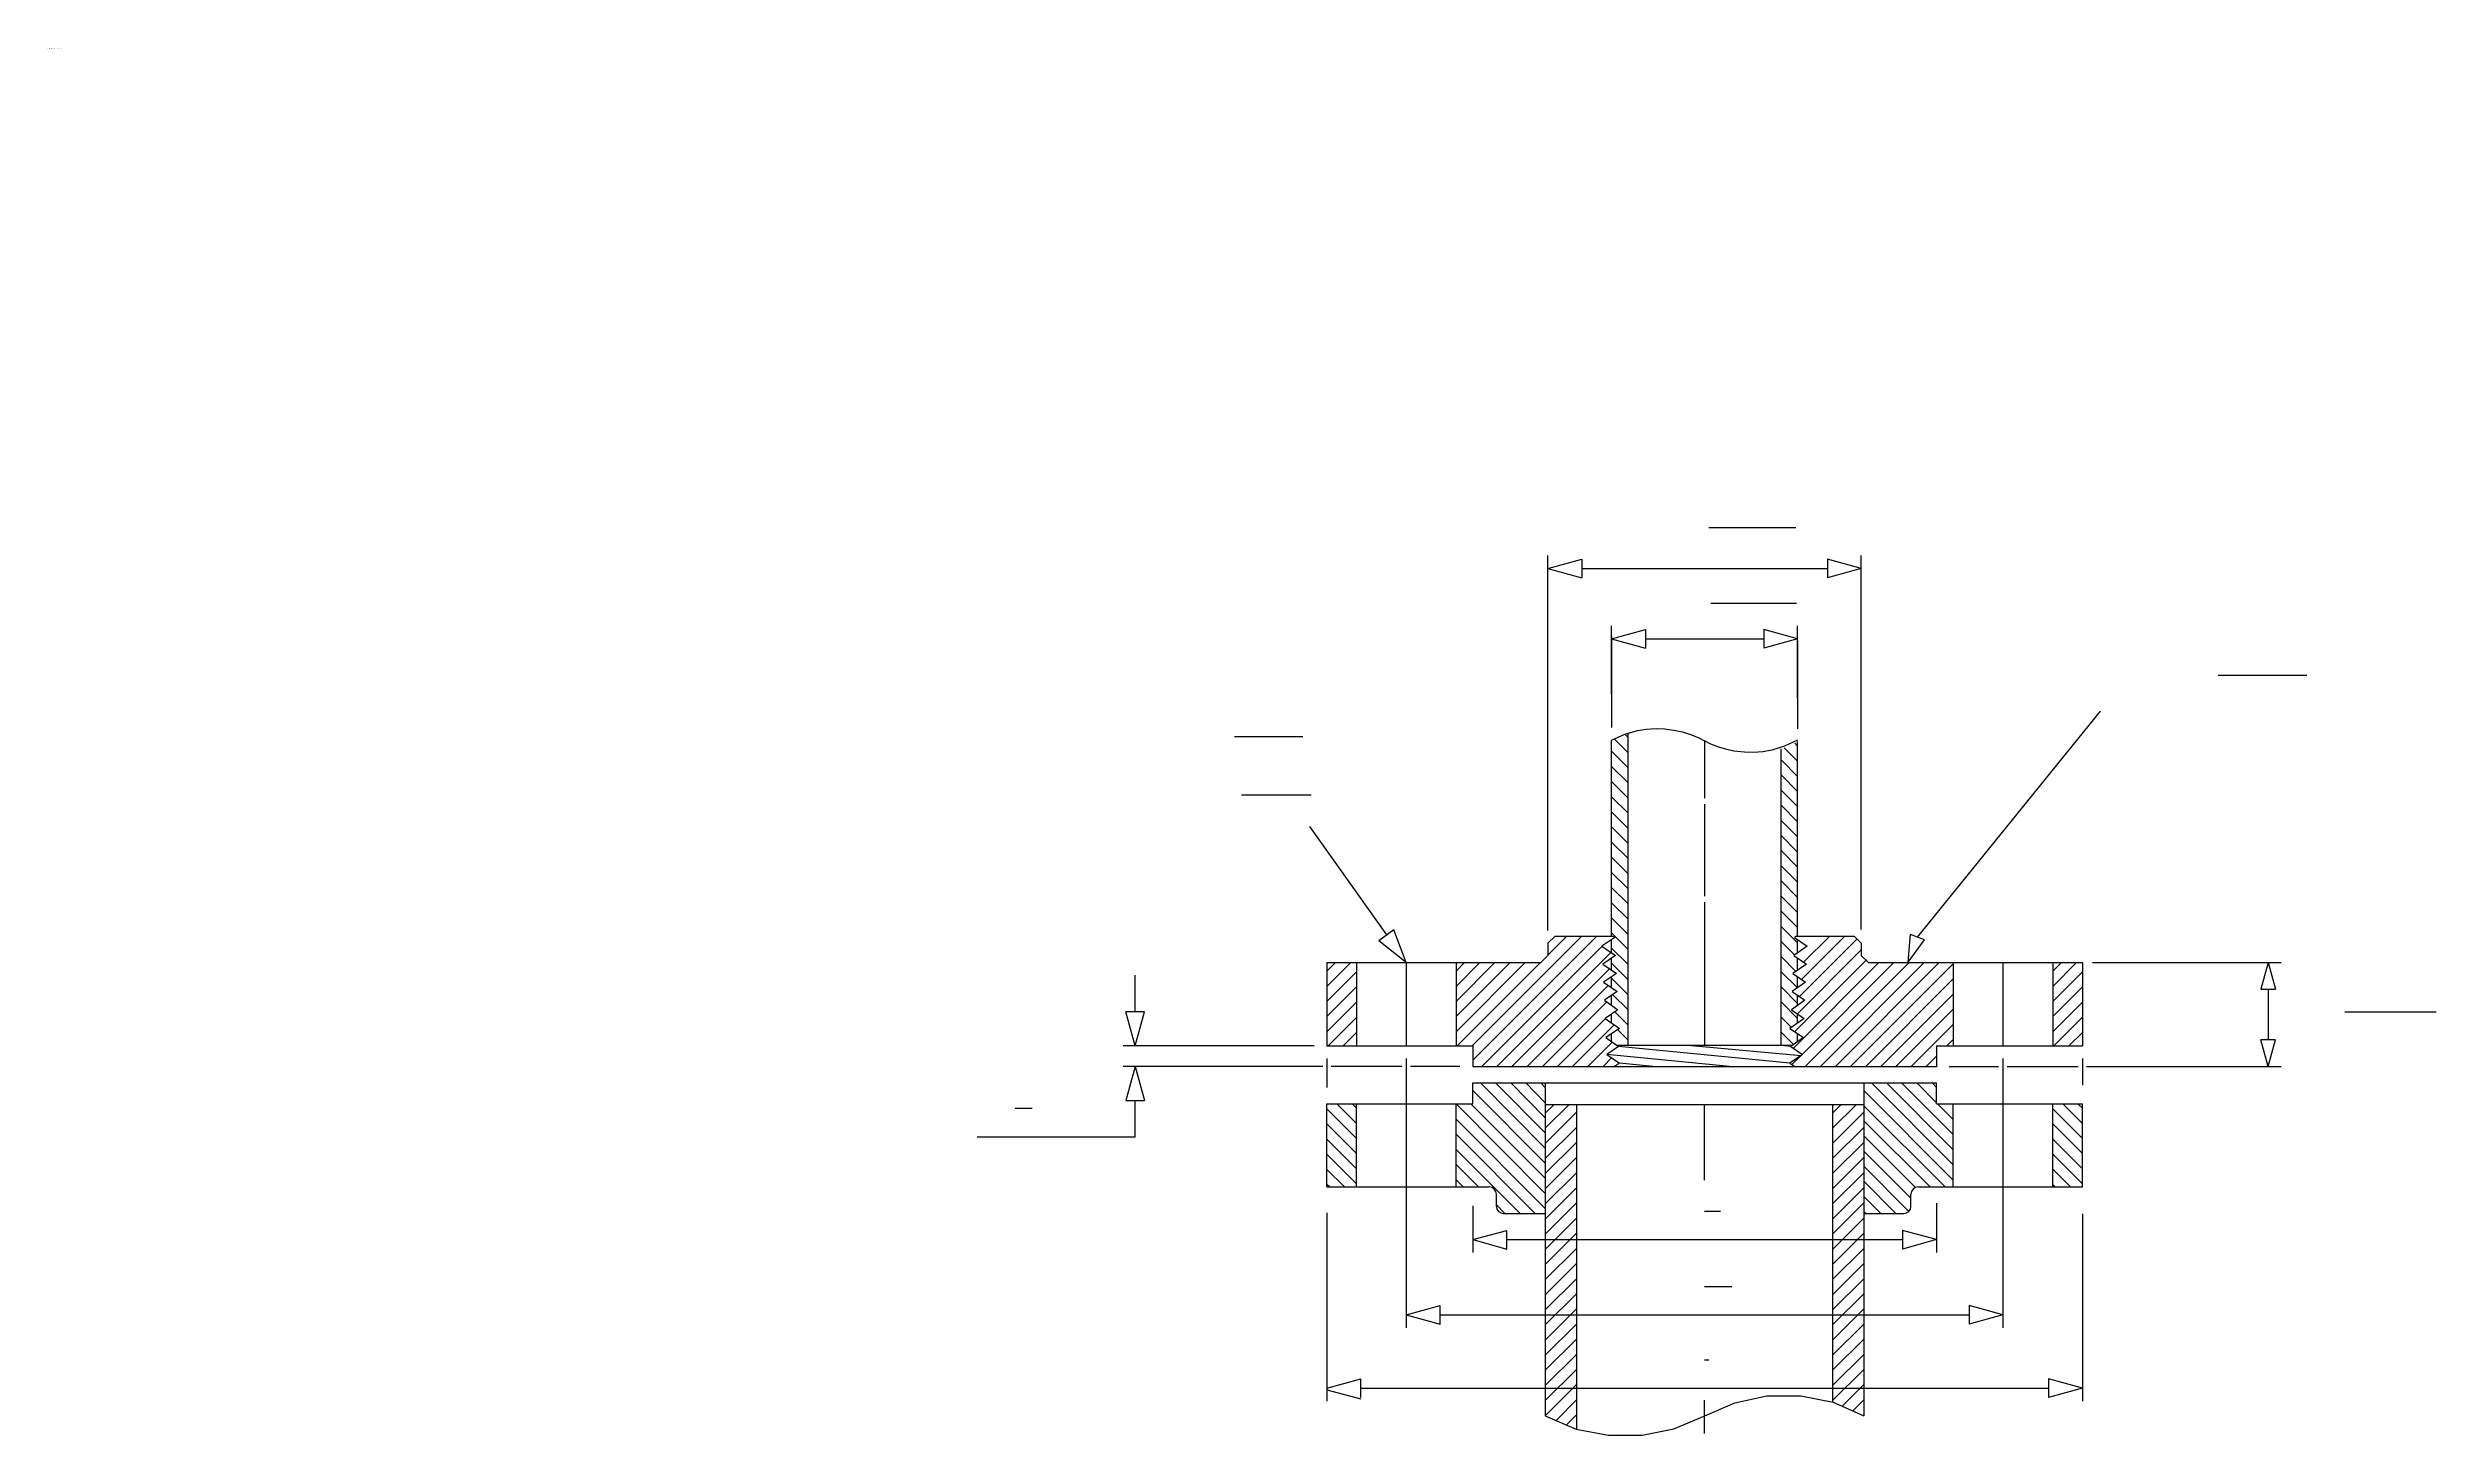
# Model space of a CAD drawing. Extents: x -300 to 1374, y 288 to 1260.
import ezdxf

# ---------------------------------------------------------------- set-up
doc = ezdxf.new("R2010")
doc.units = 0
doc.header["$MEASUREMENT"] = 0
doc.layers.get('0').update_dxf_attribs({"linetype": 'CONTINUOUS'})
for name, color, linetype in [('-1', 7, 'CONTINUOUS'), ('1', 7, 'CONTINUOUS'), ('mating flange', 7, 'CONTINUOUS')]:
    doc.layers.add(name, color=color, linetype=linetype)

msp = doc.modelspace()

# ---------------------------------------------------------------- linework, layer by layer
at = {"layer": '-1', "color": 5, "linetype": 'Continuous'}
for p, q in [((864.3, 923.9), (925.3, 923.9)), ((865.6, 870.7), (925.6, 870.7)), ((1310.2, 584.4), (1374.2, 584.4)), ((377.9, 516.7), (389.9, 516.7)), ((861.3, 444.6), (872.3, 444.6)), ((861.3, 391.8), (880.3, 391.8)), ((861.3, 340.4), (864.3, 340.4))]:
    msp.add_line(p, q, dxfattribs=at)
at = {"layer": '-1', "color": 3, "linetype": 'Continuous'}
for p, q in [((796, 807), (796, 854.8)), ((926.5, 804.1), (926.5, 854.8)), ((796, 845.8), (819.8, 852.3)), ((796, 845.8), (819.8, 839.2)), ((819.8, 852.3), (819.8, 839.2)), ((819.8, 845.8), (902.8, 845.8)), ((926.5, 845.8), (902.8, 852.3)), ((902.8, 852.3), (902.8, 839.2)), ((926.5, 845.8), (902.8, 839.2)), ((1010.6, 636.6), (1138.7, 795)), ((638.4, 638.2), (584.5, 714.3)), ((643.4, 641.8), (632.8, 634.1)), ((652.1, 618.8), (643.4, 641.8)), ((1004, 619), (1005.7, 638.4)), ((1015.4, 634.8), (1005.7, 638.4)), ((652.1, 618.8), (632.8, 634.1)), ((1004, 619), (1015.4, 634.8)), ((462, 584.2), (462, 609.9)), ((1133.1, 618.8), (1265.4, 618.8)), ((1256.4, 618.8), (1251.2, 600.1)), ((1256.4, 618.8), (1261.5, 600.1)), ((1251.2, 600.1), (1261.5, 600.1)), ((1256.4, 600.1), (1256.4, 564.7)), ((462, 560.5), (455.5, 584.2)), ((468.6, 584.2), (455.5, 584.2)), ((462, 560.5), (468.6, 584.2)), ((587.5, 560.5), (453.7, 560.5)), ((1256.4, 546), (1251.2, 564.7)), ((1261.5, 564.7), (1251.2, 564.7)), ((1256.4, 546), (1261.5, 564.7)), ((593.5, 546), (453.7, 546)), ((462, 546), (455.5, 522.2)), ((462, 546), (468.6, 522.2)), ((596.5, 551.5), (596.5, 531.2)), ((649.1, 546), (599.5, 546)), ((652.1, 551.5), (652.1, 362.8)), ((689.7, 546), (655.1, 546)), ((1032.8, 546), (1067.4, 546)), ((1070.4, 551.5), (1070.4, 362.8)), ((1073.4, 546), (1123.1, 546)), ((1126.1, 551.5), (1126.1, 532.9)), ((1129.1, 546), (1265.4, 546)), ((455.5, 522.2), (468.6, 522.2)), ((462, 496.5), (462, 522.2)), ((462, 496.5), (351.2, 496.5)), ((596.5, 443.4), (596.5, 311.4)), ((698.7, 448.4), (698.7, 415.6)), ((1023.8, 450.1), (1023.8, 415.6)), ((1126.1, 442.6), (1126.1, 311.4)), ((698.7, 424.6), (722.5, 431.1)), ((698.7, 424.6), (722.5, 418)), ((722.5, 418), (722.5, 431.1)), ((722.5, 424.6), (1000.1, 424.6)), ((1000.1, 431.1), (1000.1, 418)), ((1023.8, 424.6), (1000.1, 431.1)), ((1023.8, 424.6), (1000.1, 418)), ((652.1, 371.8), (675.8, 378.4)), ((652.1, 371.8), (675.8, 365.3)), ((675.8, 365.3), (675.8, 378.4)), ((675.8, 371.8), (1046.7, 371.8)), ((1070.4, 371.8), (1046.7, 378.4)), ((1046.7, 378.4), (1046.7, 365.3)), ((1070.4, 371.8), (1046.7, 365.3)), ((596.5, 320.4), (620.2, 327)), ((596.5, 319.4), (620.2, 312.9)), ((620.2, 313.9), (620.2, 327)), ((620.2, 320.4), (1102.4, 320.4)), ((1102.4, 327), (1102.4, 313.9)), ((1126.1, 320.4), (1102.4, 327)), ((1126.1, 320.4), (1102.4, 313.9))]:
    msp.add_line(p, q, dxfattribs=at)
at = {"layer": '-1', "color": 2, "linetype": 'Continuous'}
for p, q in [((1221.4, 820.3), (1283.4, 820.3)), ((531.7, 777.4), (579.7, 777.4)), ((536.5, 736.5), (585.5, 736.5))]:
    msp.add_line(p, q, dxfattribs=at)
at = {"layer": '-1', "color": 7, "linetype": 'Continuous'}
for p, q in [((756.4, 637.4), (751.4, 632.4)), ((756.4, 637.4), (796.8, 637.4)), ((925.7, 637.4), (966.1, 637.4)), ((966.1, 637.4), (971.1, 632.4)), ((751.4, 623.8), (746.4, 618.8)), ((751.4, 632.4), (751.4, 623.8)), ((971.1, 632.4), (971.1, 623.8)), ((971.1, 623.8), (976.1, 618.8)), ((596.5, 618.8), (746.4, 618.8)), ((596.5, 618.8), (596.5, 560.5)), ((617.2, 618.8), (617.2, 560.5)), ((687, 618.8), (687, 560.5)), ((976.1, 618.8), (1126.1, 618.8)), ((1035.6, 618.8), (1035.6, 560.5)), ((1105.3, 618.8), (1105.3, 560.5)), ((1126.1, 618.8), (1126.1, 560.5)), ((596.5, 560.5), (698.7, 560.5)), ((698.7, 560.5), (698.7, 546)), ((1023.8, 560.5), (1126.1, 560.5)), ((1023.8, 560.5), (1023.8, 546)), ((698.7, 546), (1023.8, 546))]:
    msp.add_line(p, q, dxfattribs=at)
at = {"layer": '-1', "color": 4, "linetype": 'Continuous'}
for p, q in [((652.1, 618.8), (652.1, 560.5)), ((1070.4, 618.8), (1070.4, 560.5))]:
    msp.add_line(p, q, dxfattribs=at)
at = {"color": 7, "linetype": 'Continuous'}
for p, q in [((798.3, 636.4), (789.3, 630.3)), ((796.8, 637.4), (798.3, 636.4)), ((925.7, 637.4), (924.2, 636.4)), ((924.2, 636.4), (933.2, 630.3)), ((789.3, 630.3), (798.8, 623.8)), ((798.8, 623.8), (789.9, 617.7)), ((933.2, 630.3), (923.7, 623.8)), ((923.7, 623.8), (932.6, 617.7)), ((789.9, 617.7), (799.4, 611.1)), ((799.4, 611.1), (790.4, 605)), ((790.4, 605), (799.9, 598.5)), ((932.1, 605), (922.6, 598.5)), ((932.6, 617.7), (923.2, 611.1)), ((923.2, 611.1), (932.1, 605)), ((799.9, 598.5), (791, 592.4)), ((791, 592.4), (800.4, 585.8)), ((931.6, 592.4), (922.1, 585.8)), ((922.6, 598.5), (931.6, 592.4)), ((800.4, 585.8), (791.5, 579.7)), ((791.5, 579.7), (801.7, 572.7)), ((801.7, 572.7), (792.1, 566.2)), ((931, 579.7), (920.9, 572.7)), ((920.9, 572.7), (930.5, 566.2)), ((922.1, 585.8), (931, 579.7)), ((792.1, 566.2), (800.9, 560.1)), ((800.9, 560.1), (792.6, 554.4)), ((792.6, 554.4), (801.5, 548.3)), ((878.7, 546), (792.6, 554.4)), ((921, 548.3), (800.9, 560.1)), ((849.6, 561), (928.9, 553.7)), ((921.6, 560.1), (912.9, 561)), ((930, 554.4), (921, 548.3)), ((930.5, 566.2), (921.6, 560.1)), ((921.6, 560.1), (930, 554.4)), ((801.5, 548.3), (798.1, 546)), ((824.9, 546), (801.5, 548.3)), ((921, 548.3), (924.4, 546))]:
    msp.add_line(p, q, dxfattribs=at)
at = {"layer": '1', "color": 3, "linetype": 'Continuous'}
for p, q in [((751.4, 641.4), (751.4, 904.1)), ((751.4, 895.1), (775.1, 901.7)), ((751.4, 895.1), (775.1, 888.6)), ((775.1, 901.7), (775.1, 888.6)), ((775.1, 895.1), (947.4, 895.1)), ((971.1, 895.1), (947.4, 901.7)), ((947.4, 901.7), (947.4, 888.6)), ((971.1, 895.1), (947.4, 888.6)), ((971.1, 641.9), (971.1, 904.1)), ((796, 847.3), (796, 783.7)), ((926.5, 844.4), (926.5, 782.6))]:
    msp.add_line(p, q, dxfattribs=at)
at = {"layer": '1', "color": 4, "linetype": 'Continuous'}
for p, q in [((796, 774.7), (805.3, 778.9)), ((796, 637.4), (796, 774.7)), ((807.6, 765.9), (797.9, 775.7)), ((805.3, 778.9), (814.1, 781.4)), ((807.6, 776.5), (805.3, 778.9)), ((807.6, 561), (807.6, 779.6)), ((814.1, 781.4), (820.4, 782.4)), ((820.4, 782.4), (827.4, 782.9)), ((827.4, 782.9), (833.3, 782.6)), ((833.3, 782.6), (840.8, 781.6)), ((840.8, 781.6), (845.8, 780.5)), ((845.8, 780.5), (851.4, 778.7)), ((851.4, 778.7), (856.8, 776.5)), ((856.8, 776.5), (861.3, 774.2)), ((861.3, 774.2), (861.3, 734.1)), ((865.7, 772), (861.3, 774.2)), ((871.2, 769.8), (865.7, 772)), ((917.3, 770.4), (908.5, 767.8)), ((926.5, 774.7), (917.3, 770.4)), ((926.5, 770.5), (924.4, 772.6)), ((926.5, 637.4), (926.5, 773.7)), ((807.6, 755.3), (796, 766.9)), ((807.6, 744.7), (796, 756.3)), ((876.8, 768.1), (871.2, 769.8)), ((881.8, 767.1), (876.8, 768.1)), ((889.3, 766.3), (881.8, 767.1)), ((895.2, 766.1), (889.3, 766.3)), ((902.3, 766.6), (895.2, 766.1)), ((908.5, 767.8), (902.3, 766.6)), ((914.9, 561), (914.9, 768.7)), ((926.5, 749.3), (914.9, 760.9)), ((926.5, 759.9), (917, 769.4)), ((807.6, 734.1), (796, 745.7)), ((926.5, 738.7), (914.9, 750.3)), ((926.5, 728.1), (914.9, 739.7)), ((807.6, 723.5), (796, 735.1)), ((807.6, 712.9), (796, 724.5)), ((861.3, 729.9), (861.3, 665.4)), ((926.5, 717.5), (914.9, 729.1)), ((807.6, 702.3), (796, 713.9)), ((926.5, 706.9), (914.9, 718.5)), ((926.5, 696.3), (914.9, 707.9)), ((807.6, 691.7), (796, 703.3)), ((807.6, 681.1), (796, 692.7)), ((926.5, 685.7), (914.9, 697.3)), ((926.5, 675.1), (914.9, 686.7)), ((807.6, 670.5), (796, 682)), ((807.6, 659.9), (796, 671.4)), ((926.5, 664.5), (914.9, 676.1)), ((807.6, 649.2), (796, 660.8)), ((861.3, 661.2), (861.3, 561)), ((926.5, 653.9), (914.9, 665.4)), ((926.5, 643.3), (914.9, 654.8)), ((698.3, 560.5), (775.3, 637.4)), ((698.7, 550.3), (785.8, 637.3)), ((751.4, 624.1), (764.7, 637.4)), ((807.6, 638.6), (796, 650.2)), ((807.6, 628), (796, 639.6)), ((926.5, 632.6), (914.9, 644.2)), ((929.2, 607), (959.6, 637.4)), ((930.6, 619.1), (949, 637.4)), ((705, 546), (790.3, 631.3)), ((715.6, 546), (796, 626.4)), ((796, 625.7), (796, 634.9)), ((807.6, 617.4), (796, 629)), ((796, 613.4), (796, 621.9)), ((924.3, 624.2), (914.9, 633.6)), ((925.3, 612.6), (914.9, 623)), ((924.3, 570.3), (974.5, 620.5)), ((926.3, 582.9), (971.1, 627.7)), ((926.5, 625.7), (926.5, 634.9)), ((926.5, 613.4), (926.5, 621.9)), ((927.8, 595), (968.2, 635.4)), ((596.5, 612.7), (602.6, 618.8)), ((596.5, 602.1), (613.2, 618.8)), ((596.5, 591.5), (617.2, 612.3)), ((687, 612.7), (693, 618.8)), ((687, 602.1), (703.6, 618.8)), ((687, 591.5), (714.3, 618.8)), ((687, 580.9), (724.9, 618.8)), ((687, 570.3), (735.5, 618.8)), ((687.7, 560.5), (746.1, 618.8)), ((726.2, 546), (794.7, 614.4)), ((807.6, 606.8), (796, 618.4)), ((796, 601.1), (796, 608.9)), ((807.6, 596.2), (796, 607.8)), ((926.3, 601), (914.9, 612.4)), ((923.5, 558.9), (983.4, 618.8)), ((926.5, 601.1), (926.5, 608.9)), ((929.8, 554.6), (994, 618.8)), ((931.8, 546), (1004.6, 618.8)), ((942.4, 546), (1015.2, 618.8)), ((953, 546), (1025.8, 618.8)), ((963.6, 546), (1035.6, 617.9)), ((974.2, 546), (1035.6, 607.3)), ((1105.3, 612.7), (1111.4, 618.8)), ((1105.3, 602.1), (1122, 618.8)), ((1105.3, 591.5), (1126.1, 612.3)), ((596.5, 580.9), (617.2, 601.7)), ((596.5, 570.3), (617.2, 591.1)), ((736.9, 546), (793.7, 602.8)), ((747.5, 546), (792.7, 591.2)), ((796, 588.9), (796, 595.8)), ((807.6, 585.6), (796.8, 596.4)), ((926.5, 590.2), (914.9, 601.8)), ((926.5, 579.6), (914.9, 591.2)), ((926.5, 588.9), (926.5, 595.8)), ((984.8, 546), (1035.6, 596.7)), ((995.4, 546), (1035.6, 586.1)), ((1105.3, 580.9), (1126.1, 601.7)), ((1105.3, 570.3), (1126.1, 591.1)), ((597.3, 560.5), (617.2, 580.4)), ((607.9, 560.5), (617.2, 569.8)), ((758.1, 546), (791.7, 579.6)), ((768.7, 546), (797.8, 575.1)), ((796, 576.6), (796, 582.8)), ((807.6, 575), (798.3, 584.4)), ((807.6, 564.4), (800.3, 571.8)), ((922, 573.5), (914.9, 580.6)), ((923.5, 561.4), (914.9, 570)), ((926.5, 576.6), (926.5, 582.8)), ((1006, 546), (1035.6, 575.5)), ((1106, 560.5), (1126.1, 580.5)), ((1116.6, 560.5), (1126.1, 569.9)), ((779.3, 546), (796.5, 563.1)), ((796, 563.4), (796, 568.9)), ((799.6, 561), (922.9, 561)), ((922.5, 547.3), (928.9, 553.7)), ((926.5, 563.4), (926.5, 568.9)), ((1016.6, 546), (1023.8, 553.1)), ((1031.1, 560.5), (1035.6, 564.9)), ((790.3, 546.2), (796.1, 552)), ((617.2, 506.1), (603.5, 519.8)), ((617.2, 516.7), (614.1, 519.8)), ((749.6, 457), (687, 519.7)), ((749.6, 467.6), (697.4, 519.8)), ((749.6, 478.2), (698.7, 529.1)), ((749.6, 488.8), (704.1, 534.4)), ((749.6, 499.4), (714.7, 534.4)), ((749.6, 510), (725.3, 534.4)), ((749.6, 520.6), (735.9, 534.4)), ((749.6, 531.2), (746.5, 534.4)), ((749.6, 513.3), (755.7, 519.4)), ((749.6, 502.7), (766.3, 519.4)), ((951, 513.3), (957.1, 519.4)), ((951, 502.7), (967.7, 519.4)), ((1035.6, 466.4), (972.9, 529.1)), ((1035.6, 477), (978.2, 534.4)), ((1035.6, 487.6), (988.8, 534.4)), ((1035.6, 498.2), (999.4, 534.4)), ((1023.8, 520.6), (1010, 534.4)), ((1023.8, 531.2), (1020.7, 534.4)), ((1035.6, 508.8), (1024.6, 519.8)), ((1035.6, 519.4), (1035.2, 519.8)), ((1126.1, 506.1), (1112.3, 519.8)), ((1126.1, 516.7), (1122.9, 519.8)), ((617.2, 495.5), (596.5, 516.3)), ((617.2, 484.9), (596.5, 505.7)), ((749.6, 446.4), (687, 509.1)), ((749.6, 492.1), (771.5, 513.9)), ((749.6, 481.5), (771.5, 503.3)), ((951, 492.1), (972.9, 513.9)), ((951, 481.5), (972.9, 503.3)), ((1029.9, 461.5), (972.9, 518.5)), ((1019.3, 461.5), (972.9, 507.9)), ((1126.1, 495.5), (1105.3, 516.3)), ((1126.1, 484.9), (1105.3, 505.7)), ((617.2, 474.3), (596.5, 495)), ((742.5, 442.9), (687, 498.5)), ((731.9, 442.9), (687, 487.9)), ((749.6, 470.9), (771.5, 492.7)), ((951, 470.9), (972.9, 492.7)), ((1009, 461.1), (972.9, 497.3)), ((1005.9, 453.6), (972.9, 486.7)), ((1126.1, 474.3), (1105.3, 495.1)), ((617.2, 463.7), (596.5, 484.4)), ((608.8, 461.5), (596.5, 473.8)), ((702.7, 461.5), (687, 477.2)), ((749.6, 460.2), (771.5, 482.1)), ((749.6, 449.6), (771.5, 471.5)), ((951, 460.2), (972.9, 482.1)), ((951, 449.6), (972.9, 471.5)), ((1004.5, 444.4), (972.9, 476.1)), ((1126.1, 463.7), (1105.3, 484.5)), ((1117.7, 461.5), (1105.3, 473.9)), ((598.2, 461.5), (596.5, 463.2)), ((692.1, 461.5), (687, 466.6)), ((749.6, 439), (771.5, 460.9)), ((951, 439), (972.9, 460.9)), ((995.4, 442.9), (972.9, 465.5)), ((984.8, 442.9), (972.9, 454.9)), ((1107, 461.5), (1105.3, 463.3)), ((721.3, 442.9), (715.3, 448.9)), ((749.6, 428.4), (771.5, 450.3)), ((749.6, 417.8), (771.5, 439.7)), ((951, 428.4), (972.9, 450.3)), ((951, 417.8), (972.9, 439.7)), ((974.2, 442.9), (972.9, 444.3)), ((749.6, 407.2), (771.5, 429.1)), ((951, 407.2), (972.9, 429.1)), ((749.6, 396.6), (771.5, 418.5)), ((749.6, 386), (771.5, 407.9)), ((951, 396.6), (972.9, 418.5)), ((951, 386), (972.9, 407.8)), ((749.6, 375.4), (771.5, 397.2)), ((749.6, 364.8), (771.5, 386.6)), ((951, 375.4), (972.9, 397.2)), ((951, 364.8), (972.9, 386.6)), ((749.6, 354.2), (771.5, 376)), ((951, 354.2), (972.9, 376)), ((749.6, 343.6), (771.5, 365.4)), ((749.6, 333), (771.5, 354.8)), ((951, 343.6), (972.9, 365.4)), ((951, 333), (972.9, 354.8)), ((749.6, 322.4), (771.5, 344.2)), ((951, 322.4), (972.9, 344.2)), ((749.6, 311.8), (771.5, 333.6)), ((749.6, 301.1), (771.5, 323)), ((951, 311.8), (972.9, 333.6)), ((957.7, 307.8), (972.9, 323)), ((757.1, 297.9), (771.5, 312.4)), ((764.5, 294.7), (771.5, 301.8)), ((965.1, 304.6), (972.9, 312.4)), ((972.4, 301.3), (972.9, 301.8))]:
    msp.add_line(p, q, dxfattribs=at)
at = {"layer": '1', "color": 7, "linetype": 'Continuous'}
msp.add_line((1023.8, 560.3), (1023.8, 545.8), dxfattribs=at)
at = {"layer": 'mating flange', "color": 4, "linetype": 'Continuous'}
for p, q in [((596.5, 519.8), (698.7, 519.8)), ((596.5, 461.5), (596.5, 519.8)), ((617.2, 461.5), (617.2, 519.8)), ((687, 461.5), (687, 519.8)), ((698.7, 534.4), (1023.8, 534.4)), ((698.7, 519.8), (698.7, 534.4)), ((749.4, 519.4), (972.9, 519.4)), ((749.6, 534.4), (749.6, 301.1)), ((771.5, 519.4), (771.5, 291.8)), ((861.3, 466.2), (861.3, 519.4)), ((951, 519.4), (951, 310.7)), ((972.9, 534.5), (972.9, 452.8)), ((972.9, 519.4), (972.9, 301.1)), ((1023.8, 519.8), (1023.8, 534.4)), ((1023.8, 519.8), (1126.1, 519.8)), ((1035.6, 461.5), (1035.6, 519.8)), ((1105.3, 461.5), (1105.3, 519.8)), ((1126.1, 461.5), (1126.1, 519.8)), ((596.5, 461.5), (710.3, 461.5)), ((715.3, 447.9), (715.3, 456.5)), ((1005.9, 447.9), (1005.9, 456.5)), ((1010.9, 461.5), (1126.1, 461.5)), ((720.3, 442.9), (749.6, 442.9)), ((972.9, 442.9), (1000.9, 442.9)), ((861.3, 288.7), (861.3, 312.1)), ((861.4, 301.2), (882.4, 310.3)), ((882.4, 310.3), (904.9, 315.2)), ((904.9, 315.2), (928.8, 315.1)), ((928.8, 315.1), (951.4, 310.6)), ((951.4, 310.6), (972.9, 301.1)), ((749.6, 301.1), (771.3, 291.8)), ((771.3, 291.8), (793.8, 287.5)), ((793.8, 287.5), (817.5, 287.5)), ((817.5, 287.5), (839.8, 292)), ((839.8, 292), (861.4, 301.2))]:
    msp.add_line(p, q, dxfattribs=at)
for centre, start, end in [((710.3, 456.5), 0, 90), ((1010.9, 456.5), 90, 180), ((720.3, 447.9), 180, 270), ((1000.9, 447.9), 270, 0)]:
    msp.add_arc(centre, 5, start, end, dxfattribs=at)

# ---------------------------------------------------------------- texts
at = {"color": 7, "linetype": 'Continuous', "insert": (-300.9, 1260), "char_height": 0.2, "width": 15.12, "attachment_point": 1}
msp.add_mtext('        ActiveDba$(1, MainSize%, 48) = ActiveDba$(1, MainSize%, 20) & " Holes"\\P        ActiveDba$(1, MainSize%, 49) = ActiveDba$(1, MainSize%, 25) & """" & " Dia"', dxfattribs=at)

doc.saveas('drawing.dxf')
